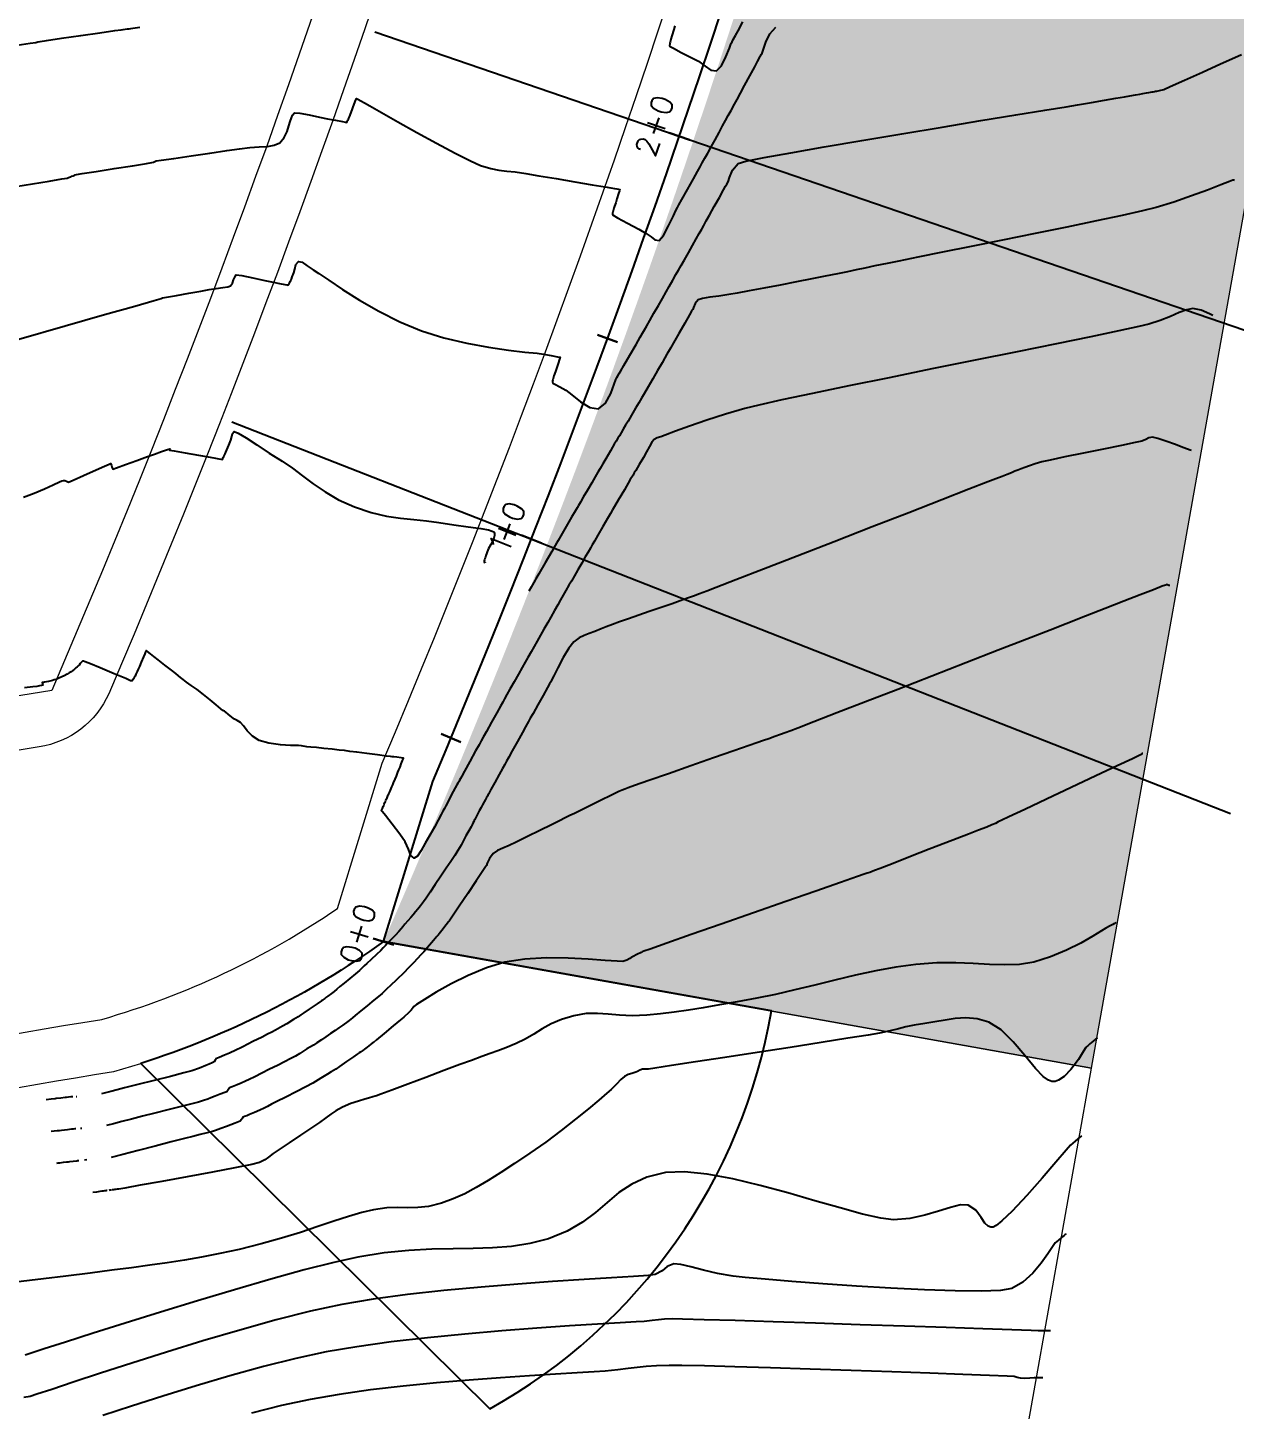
# Model space of a CAD drawing. Header units: millimetres. Extents: x 340454 to 342791, y 6993867 to 6995092.
# Drawn here: x 341998.9 to 342055.2, y 6994345.8 to 6994410.2 of the extents above; entities that cross this region are included whole.
import ezdxf

# ---------------------------------------------------------------- set-up
doc = ezdxf.new("R2010")
doc.units = ezdxf.units.MM
doc.header["$LTSCALE"] = 10
doc.linetypes.add('DASHDOT', pattern=[25.4, 12.7, -6.35, 0, -6.35])
doc.layers.add('_1 TXT_Estaca', color=4, linetype='Continuous', lineweight=30)
for name, color, linetype in [('Alinhamento', 7, 'Continuous'), ('T-HM-CURVA_INTERMEDIARIA', 45, 'Continuous'), ('T-HM-CURVA_MESTRA', 20, 'Continuous'), ('U-SC-SECAO_TIPO', 251, 'Continuous'), ('URB-Calçadas', 2, 'Continuous'), ('URB-Quadras', 3, 'Continuous')]:
    doc.layers.add(name, color=color, linetype=linetype)
doc.styles.add('Padrao', font='romans.shx', dxfattribs={"height": 1.5})

msp = doc.modelspace()

# ---------------------------------------------------------------- hatches: boundary and pattern name
at = {"lineweight": 20, "true_color": 0xfeeab9, "transparency": 33554518}
msp.add_hatch(color=254, dxfattribs=at).paths.add_polyline_path([(342119.159, 6994595.596), (342116.405, 6994600.719), (342115.526, 6994606.747), (342114.078, 6994622.168), (342111.537, 6994629.785), (342111.937, 6994638.612), (342110.22, 6994640.731), (342109.395, 6994645.913), (342105.489, 6994649.745), (342102.922, 6994655.377), (342098.078, 6994662.845), (342096.429, 6994677.718), (342097.194, 6994681.316), (342096.663, 6994685.441), (342098.361, 6994694.551), (342074.759, 6994718.153), (342070.902, 6994715.191, 0.018566), (342058.078, 6994636.195, 0.019313), (342051.792, 6994564.842, -0.000141), (342050.049, 6994525.137, -0.0035), (342048.827, 6994509.216, -0.002554), (342047.698, 6994496.488, -0.003076), (342046.981, 6994490.915), (342046.899, 6994471.038, -0.058975), (342015.5, 6994367.645), (342048.507, 6994361.761), (342062.35, 6994439.415), (342094.824, 6994434.95)])

# ---------------------------------------------------------------- linework, layer by layer
at = {"layer": '_1 TXT_Estaca', "color": 7, "linetype": 'Continuous', "lineweight": 30}
for p, q in [((342029.76, 6994405.009), (342028.814, 6994405.334)), ((342026.41, 6994395.576), (342025.471, 6994395.921)), ((342022.857, 6994386.217), (342021.926, 6994386.582)), ((342019.102, 6994376.937), (342018.179, 6994377.322)), ((342015.975, 6994367.499), (342015.02, 6994367.792))]:
    msp.add_line(p, q, dxfattribs=at)
at = {"layer": 'Alinhamento', "color": 1, "linetype": 'Continuous', "lineweight": -3, "flags": 128}
msp.add_lwpolyline([(342015.498, 6994367.645), (342017.793, 6994375.112, 0.055302), (342046.899, 6994472.8), (342046.869, 6994491.561, 0.001427), (342047.224, 6994494.157, 0.140946), (342047.449, 6994494.937, 0.074236), (342047.385, 6994495.366, 0.025997), (342051.128, 6994542.939, -0.045635), (342069.402, 6994708.821, 0.158515), (342070.754, 6994715.174, -0.001403), (342072.003, 6994720.875)], format="xyb", dxfattribs=at)
at = {"layer": 'T-HM-CURVA_INTERMEDIARIA', "color": 45, "linetype": 'Continuous', "lineweight": -3, "flags": 128}
for points, elevation in [([(342029.085, 6994410.32), (342029.035, 6994410.152), (342028.945, 6994409.855), (342028.896, 6994409.693), (342028.877, 6994409.628), (342028.861, 6994409.566), (342028.848, 6994409.509), (342028.838, 6994409.46), (342028.831, 6994409.406), (342028.861, 6994409.354), (342029.016, 6994409.272), (342029.38, 6994409.082), (342029.814, 6994408.856), (342030.178, 6994408.666), (342030.499, 6994408.446), (342030.759, 6994408.257), (342031.023, 6994408.226), (342031.248, 6994408.455), (342031.463, 6994408.875), (342031.626, 6994409.281), (342031.694, 6994409.47), (342031.722, 6994409.522), (342031.75, 6994409.573), (342031.805, 6994409.677), (342031.904, 6994409.863), (342032.027, 6994410.093), (342032.246, 6994410.503)], 704), ([(341998.364, 6994402.827), (341999.139, 6994402.956), (341999.912, 6994403.085), (342000.508, 6994403.184), (342000.752, 6994403.225), (342000.808, 6994403.246), (342000.862, 6994403.269), (342000.917, 6994403.29), (342000.971, 6994403.311), (342001.024, 6994403.332), (342001.077, 6994403.353), (342001.128, 6994403.374), (342001.181, 6994403.394), (342001.447, 6994403.437), (342002.1, 6994403.539), (342002.945, 6994403.671), (342003.791, 6994403.803), (342004.441, 6994403.904), (342004.703, 6994403.945), (342004.771, 6994403.971), (342004.838, 6994403.997), (342004.903, 6994404.022), (342005.134, 6994404.056), (342005.724, 6994404.144), (342006.529, 6994404.263), (342007.403, 6994404.393), (342008.2, 6994404.511), (342008.777, 6994404.596), (342009.259, 6994404.648), (342009.698, 6994404.674), (342010.084, 6994404.702), (342010.407, 6994404.76), (342010.657, 6994404.874), (342010.87, 6994405.111), (342011.003, 6994405.396), (342011.085, 6994405.667), (342011.15, 6994405.86), (342011.209, 6994406.027), (342011.254, 6994406.165), (342011.348, 6994406.261), (342011.596, 6994406.257), (342012.03, 6994406.174), (342012.507, 6994406.066), (342012.884, 6994405.985), (342013.265, 6994405.918), (342013.585, 6994405.862), (342013.721, 6994405.838), (342013.772, 6994405.823), (342013.808, 6994405.863), (342013.839, 6994405.921), (342013.861, 6994405.967), (342013.885, 6994406.024), (342013.907, 6994406.077), (342013.985, 6994406.285), (342014.129, 6994406.668), (342014.208, 6994406.877), (342014.232, 6994406.941), (342014.295, 6994406.909), (342014.44, 6994406.831), (342014.613, 6994406.737), (342014.858, 6994406.598), (342015.406, 6994406.285), (342016.167, 6994405.853), (342017.052, 6994405.357), (342017.97, 6994404.85), (342018.831, 6994404.388), (342019.547, 6994404.024), (342020.026, 6994403.814), (342020.495, 6994403.673), (342020.88, 6994403.597), (342021.24, 6994403.554), (342021.637, 6994403.513), (342022.13, 6994403.442), (342022.74, 6994403.337), (342023.549, 6994403.199), (342024.422, 6994403.051), (342025.227, 6994402.915), (342025.828, 6994402.813), (342026.093, 6994402.769), (342026.26, 6994402.74), (342026.371, 6994402.721), (342026.456, 6994402.708), (342026.519, 6994402.696), (342026.498, 6994402.629), (342026.457, 6994402.502), (342026.378, 6994402.256), (342026.32, 6994402.076), (342026.271, 6994401.922), (342026.241, 6994401.828), (342026.221, 6994401.763), (342026.203, 6994401.701), (342026.189, 6994401.645), (342026.178, 6994401.596), (342026.17, 6994401.539), (342026.197, 6994401.49), (342026.403, 6994401.377), (342026.873, 6994401.121), (342027.392, 6994400.838), (342027.745, 6994400.646), (342027.971, 6994400.485), (342028.153, 6994400.348), (342028.34, 6994400.322), (342028.542, 6994400.551), (342028.79, 6994401.005), (342029.009, 6994401.467), (342029.127, 6994401.72), (342029.199, 6994401.848), (342029.27, 6994401.977), (342029.408, 6994402.224), (342029.667, 6994402.689), (342029.945, 6994403.187), (342030.137, 6994403.532), (342030.26, 6994403.755), (342030.357, 6994403.932), (342030.48, 6994404.155), (342030.612, 6994404.394), (342030.772, 6994404.685), (342030.952, 6994405.01), (342031.139, 6994405.35), (342031.305, 6994405.655), (342031.441, 6994405.905), (342031.567, 6994406.135), (342031.7, 6994406.381), (342031.855, 6994406.665), (342031.979, 6994406.89), (342032.133, 6994407.175), (342032.328, 6994407.535), (342032.576, 6994407.995), (342032.803, 6994408.416), (342032.936, 6994408.663), (342033.056, 6994408.887), (342033.12, 6994409.005), (342033.144, 6994409.05), (342033.168, 6994409.094), (342033.208, 6994409.237), (342033.32, 6994409.563), (342033.511, 6994409.944), (342033.786, 6994410.253)], 703), ([(341998.413, 6994409.423), (341999.024, 6994409.511), (341999.286, 6994409.55), (341999.39, 6994409.573), (341999.494, 6994409.597), (341999.791, 6994409.641), (342000.488, 6994409.741), (342001.385, 6994409.87), (342002.28, 6994409.998), (342002.975, 6994410.098), (342003.267, 6994410.139), (342003.362, 6994410.152), (342003.455, 6994410.164), (342003.547, 6994410.176), (342003.636, 6994410.188), (342003.723, 6994410.199), (342003.81, 6994410.211), (342004.131, 6994410.257)], 704), ([(341998.492, 6994395.725), (342000.659, 6994396.341), (342002.49, 6994396.862), (342003.902, 6994397.263), (342004.812, 6994397.522), (342005.134, 6994397.614), (342005.201, 6994397.642), (342005.387, 6994397.675), (342005.841, 6994397.756), (342006.42, 6994397.859), (342006.979, 6994397.958), (342007.374, 6994398.028), (342007.703, 6994398.079), (342008.003, 6994398.12), (342008.237, 6994398.159), (342008.369, 6994398.204), (342008.459, 6994398.335), (342008.512, 6994398.478), (342008.564, 6994398.616), (342008.634, 6994398.715), (342008.889, 6994398.683), (342009.407, 6994398.578), (342009.965, 6994398.457), (342010.346, 6994398.375), (342010.643, 6994398.317), (342010.892, 6994398.269), (342010.999, 6994398.249), (342011.051, 6994398.234), (342011.086, 6994398.273), (342011.12, 6994398.333), (342011.152, 6994398.401), (342011.177, 6994398.458), (342011.203, 6994398.519), (342011.243, 6994398.621), (342011.317, 6994398.807), (342011.357, 6994398.986), (342011.414, 6994399.205), (342011.529, 6994399.343), (342011.711, 6994399.304), (342011.942, 6994399.141), (342012.224, 6994398.95), (342012.476, 6994398.783), (342012.942, 6994398.463), (342013.588, 6994398.033), (342014.379, 6994397.539), (342015.279, 6994397.024), (342016.253, 6994396.533), (342017.266, 6994396.11), (342018.312, 6994395.78), (342019.374, 6994395.526), (342020.394, 6994395.339), (342021.318, 6994395.207), (342022.09, 6994395.118), (342022.654, 6994395.061), (342022.953, 6994395.026), (342023.31, 6994394.959), (342023.61, 6994394.902), (342023.737, 6994394.875), (342023.707, 6994394.786), (342023.637, 6994394.582), (342023.511, 6994394.213), (342023.443, 6994394.012), (342023.422, 6994393.947), (342023.403, 6994393.886), (342023.388, 6994393.83), (342023.376, 6994393.781), (342023.368, 6994393.73), (342023.389, 6994393.676), (342023.488, 6994393.621), (342023.721, 6994393.492), (342023.998, 6994393.337), (342024.281, 6994393.119), (342024.676, 6994392.797), (342025.111, 6994392.528), (342025.515, 6994392.468), (342025.842, 6994392.731), (342026.09, 6994393.186), (342026.252, 6994393.626), (342026.321, 6994393.842), (342026.372, 6994393.929), (342026.423, 6994394.015), (342026.483, 6994394.119), (342026.56, 6994394.251), (342026.703, 6994394.498), (342026.979, 6994394.973), (342027.272, 6994395.478), (342027.465, 6994395.81), (342027.575, 6994396.002), (342027.663, 6994396.155), (342027.773, 6994396.348), (342027.914, 6994396.592), (342028.105, 6994396.925), (342028.312, 6994397.285), (342028.499, 6994397.61), (342028.675, 6994397.92), (342028.814, 6994398.166), (342028.99, 6994398.475), (342029.132, 6994398.725), (342029.251, 6994398.933), (342029.373, 6994399.147), (342029.526, 6994399.417), (342029.712, 6994399.748), (342029.903, 6994400.088), (342030.077, 6994400.398), (342030.213, 6994400.641), (342030.332, 6994400.851), (342030.427, 6994401.019), (342030.545, 6994401.23), (342030.692, 6994401.493), (342030.916, 6994401.895), (342031.156, 6994402.328), (342031.353, 6994402.683), (342031.446, 6994402.849), (342031.501, 6994402.949), (342031.557, 6994403.048), (342031.623, 6994403.248), (342031.773, 6994403.599), (342032.031, 6994403.91), (342032.389, 6994404.009), (342033.24, 6994404.179), (342034.487, 6994404.407), (342036.036, 6994404.679), (342037.791, 6994404.978), (342039.658, 6994405.292), (342041.54, 6994405.604), (342043.343, 6994405.902), (342044.972, 6994406.169), (342046.33, 6994406.391), (342047.323, 6994406.553), (342047.856, 6994406.642), (342048.499, 6994406.753), (342049.104, 6994406.857), (342049.631, 6994406.948), (342050.041, 6994407.019), (342050.294, 6994407.063), (342050.547, 6994407.107), (342050.757, 6994407.143), (342050.899, 6994407.167), (342051.062, 6994407.195), (342051.174, 6994407.215), (342051.259, 6994407.229), (342051.33, 6994407.242), (342051.38, 6994407.25), (342051.431, 6994407.259), (342051.488, 6994407.27), (342051.55, 6994407.283), (342051.666, 6994407.305), (342051.87, 6994407.359), (342052.176, 6994407.491), (342052.838, 6994407.786), (342053.678, 6994408.165), (342054.52, 6994408.545), (342055.186, 6994408.847), (342055.497, 6994408.987)], 702), ([(342055.172, 6994403.108), (342055.163, 6994403.112), (342055.125, 6994403.126), (342055.096, 6994403.134), (342054.94, 6994403.071), (342054.524, 6994402.905), (342053.909, 6994402.667), (342053.16, 6994402.391), (342052.34, 6994402.11), (342051.512, 6994401.858), (342050.883, 6994401.7), (342049.93, 6994401.486), (342048.728, 6994401.228), (342047.35, 6994400.94), (342045.869, 6994400.636), (342044.36, 6994400.33), (342042.897, 6994400.036), (342041.552, 6994399.767), (342040.401, 6994399.537), (342039.516, 6994399.36), (342038.972, 6994399.249), (342038.402, 6994399.13), (342037.939, 6994399.032), (342037.53, 6994398.945), (342037.12, 6994398.859), (342036.656, 6994398.764), (342036.086, 6994398.649), (342035.467, 6994398.527), (342034.747, 6994398.388), (342033.983, 6994398.242), (342033.23, 6994398.1), (342032.544, 6994397.971), (342031.983, 6994397.866), (342031.601, 6994397.796), (342031.13, 6994397.725), (342030.704, 6994397.672), (342030.367, 6994397.619), (342030.162, 6994397.548), (342030.025, 6994397.384), (342029.943, 6994397.201), (342029.912, 6994397.108), (342029.887, 6994397.064), (342029.862, 6994397.02), (342029.767, 6994396.855), (342029.545, 6994396.467), (342029.27, 6994395.989), (342029.022, 6994395.555), (342028.876, 6994395.301), (342028.783, 6994395.14), (342028.709, 6994395.013), (342028.615, 6994394.852), (342028.48, 6994394.619), (342028.277, 6994394.267), (342028.046, 6994393.87), (342027.832, 6994393.5), (342027.662, 6994393.209), (342027.523, 6994392.972), (342027.393, 6994392.75), (342027.251, 6994392.507), (342027.056, 6994392.176), (342026.897, 6994391.904), (342026.78, 6994391.706), (342026.677, 6994391.53), (342026.573, 6994391.353), (342026.495, 6994391.222), (342026.428, 6994391.109), (342026.344, 6994390.967), (342026.257, 6994390.82), (342026.179, 6994390.687), (342026.082, 6994390.522), (342025.972, 6994390.337), (342025.861, 6994390.149), (342025.724, 6994389.917), (342025.596, 6994389.698), (342025.493, 6994389.522), (342025.364, 6994389.301), (342025.204, 6994389.028), (342025.001, 6994388.682), (342024.807, 6994388.352), (342024.676, 6994388.128), (342024.588, 6994387.976), (342024.518, 6994387.856), (342024.43, 6994387.704), (342024.267, 6994387.424), (342024.01, 6994386.983), (342023.765, 6994386.562), (342023.636, 6994386.339), (342023.568, 6994386.221), (342023.5, 6994386.103), (342023.339, 6994385.825), (342023.035, 6994385.296), (342022.738, 6994384.783), (342022.604, 6994384.55), (342022.573, 6994384.495), (342022.51, 6994384.385), (342022.383, 6994384.163), (342022.278, 6994383.98)], 701), ([(341998.72, 6994388.361), (341999.214, 6994388.55), (341999.691, 6994388.752), (342000.099, 6994388.936), (342000.387, 6994389.071), (342000.504, 6994389.125), (342000.572, 6994389.133), (342000.64, 6994389.134), (342000.717, 6994389.097), (342000.805, 6994389.062), (342001.026, 6994389.152), (342001.517, 6994389.367), (342002.095, 6994389.624), (342002.497, 6994389.803), (342002.702, 6994389.894), (342002.77, 6994389.925), (342002.779, 6994389.928), (342002.782, 6994389.923), (342002.79, 6994389.899), (342002.795, 6994389.881), (342002.813, 6994389.83), (342002.832, 6994389.778), (342002.853, 6994389.722), (342002.876, 6994389.664), (342003.049, 6994389.725), (342003.472, 6994389.877), (342004.002, 6994390.067), (342004.5, 6994390.245), (342004.823, 6994390.361), (342005.148, 6994390.478), (342005.42, 6994390.576), (342005.535, 6994390.616), (342005.52, 6994390.552), (342005.736, 6994390.513), (342006.253, 6994390.422), (342006.877, 6994390.313), (342007.413, 6994390.22), (342007.667, 6994390.175), (342007.819, 6994390.148), (342007.913, 6994390.13), (342007.969, 6994390.116), (342008.004, 6994390.162), (342008.029, 6994390.206), (342008.056, 6994390.258), (342008.085, 6994390.318), (342008.112, 6994390.379), (342008.145, 6994390.455), (342008.189, 6994390.563), (342008.282, 6994390.787), (342008.373, 6994391.008), (342008.423, 6994391.184), (342008.46, 6994391.33), (342008.54, 6994391.412), (342008.723, 6994391.342), (342009.092, 6994391.12), (342009.593, 6994390.794), (342010.171, 6994390.414), (342010.771, 6994390.03), (342011.251, 6994389.702), (342011.726, 6994389.345), (342012.223, 6994388.973), (342012.773, 6994388.599), (342013.406, 6994388.238), (342014.15, 6994387.903), (342014.924, 6994387.644), (342015.632, 6994387.479), (342016.288, 6994387.38), (342016.905, 6994387.316), (342017.496, 6994387.257), (342018.073, 6994387.175), (342018.772, 6994387.065), (342019.447, 6994386.979), (342020.031, 6994386.9), (342020.388, 6994386.834), (342020.57, 6994386.778), (342020.641, 6994386.735), (342020.661, 6994386.712), (342020.677, 6994386.669), (342020.679, 6994386.567), (342020.623, 6994386.388), (342020.497, 6994386.151), (342020.387, 6994385.961), (342020.33, 6994385.806), (342020.295, 6994385.711), (342020.269, 6994385.636), (342020.246, 6994385.568), (342020.225, 6994385.5), (342020.209, 6994385.442), (342020.197, 6994385.393), (342020.191, 6994385.332), (342020.238, 6994385.306), (342020.242, 6994385.304)], 701), ([(342053.156, 6994390.526), (342053.105, 6994390.544), (342052.981, 6994390.589), (342052.757, 6994390.674), (342052.413, 6994390.804), (342051.969, 6994390.968), (342051.588, 6994391.096), (342051.353, 6994391.147), (342051.172, 6994391.114), (342051.03, 6994391.042), (342050.847, 6994390.967), (342050.54, 6994390.899), (342049.9, 6994390.767), (342049.055, 6994390.596), (342048.133, 6994390.409), (342047.263, 6994390.23), (342046.572, 6994390.085), (342046.188, 6994389.998), (342045.881, 6994389.906), (342045.615, 6994389.816), (342045.393, 6994389.735), (342045.22, 6994389.671), (342045.061, 6994389.611), (342044.935, 6994389.561), (342044.777, 6994389.498), (342044.571, 6994389.418), (342044.331, 6994389.325), (342044.037, 6994389.211), (342043.662, 6994389.065), (342042.789, 6994388.725), (342041.527, 6994388.234), (342039.986, 6994387.634), (342038.275, 6994386.968), (342036.503, 6994386.279), (342034.781, 6994385.61), (342033.218, 6994385.002), (342031.922, 6994384.499), (342031.004, 6994384.144), (342030.574, 6994383.978), (342030.223, 6994383.847), (342029.949, 6994383.748), (342029.674, 6994383.65), (342029.322, 6994383.525), (342028.952, 6994383.394), (342028.633, 6994383.283), (342028.299, 6994383.168), (342027.883, 6994383.023), (342027.397, 6994382.854), (342026.924, 6994382.691), (342026.502, 6994382.544), (342026.168, 6994382.424), (342025.871, 6994382.314), (342025.637, 6994382.222), (342025.345, 6994382.097), (342025.089, 6994381.999), (342024.85, 6994381.916), (342024.615, 6994381.803), (342024.371, 6994381.618), (342024.139, 6994381.319), (342023.877, 6994380.878), (342023.628, 6994380.41), (342023.438, 6994380.03), (342023.351, 6994379.854), (342023.295, 6994379.755), (342023.24, 6994379.656), (342023.143, 6994379.483), (342022.937, 6994379.116), (342022.689, 6994378.674), (342022.468, 6994378.279), (342022.34, 6994378.051), (342022.261, 6994377.909), (342022.198, 6994377.796), (342022.119, 6994377.654), (342021.974, 6994377.393), (342021.741, 6994376.973), (342021.501, 6994376.542), (342021.337, 6994376.247), (342021.232, 6994376.055), (342021.148, 6994375.904), (342021.043, 6994375.712), (342020.891, 6994375.437), (342020.685, 6994375.062), (342020.503, 6994374.73), (342020.423, 6994374.585), (342020.387, 6994374.52), (342020.364, 6994374.478), (342020.338, 6994374.431), (342020.299, 6994374.36), (342020.248, 6994374.268), (342020.191, 6994374.165), (342020.114, 6994374.024), (342020.044, 6994373.893), (342019.964, 6994373.742), (342019.883, 6994373.587), (342019.797, 6994373.423), (342019.753, 6994373.338), (342019.727, 6994373.288), (342019.702, 6994373.238), (342019.669, 6994373.172), (342019.631, 6994373.096), (342019.577, 6994372.998), (342019.469, 6994372.803), (342019.34, 6994372.569), (342019.226, 6994372.354), (342019.116, 6994372.143), (342018.968, 6994371.887), (342018.817, 6994371.652), (342018.632, 6994371.381), (342018.414, 6994371.068), (342018.163, 6994370.701), (342017.903, 6994370.311), (342017.668, 6994369.957), (342017.479, 6994369.673), (342017.356, 6994369.495), (342017.218, 6994369.318), (342017.093, 6994369.166), (342016.989, 6994369.033), (342016.884, 6994368.902), (342016.769, 6994368.767), (342016.631, 6994368.609), (342016.495, 6994368.453), (342016.394, 6994368.333), (342016.314, 6994368.237), (342016.21, 6994368.119), (342016.054, 6994367.953), (342015.873, 6994367.765), (342015.703, 6994367.589), (342015.584, 6994367.46), (342015.489, 6994367.357), (342015.367, 6994367.231), (342015.166, 6994367.04), (342014.926, 6994366.818), (342014.725, 6994366.632), (342014.602, 6994366.513), (342014.504, 6994366.417), (342014.378, 6994366.302), (342014.192, 6994366.146), (342013.927, 6994365.93), (342013.659, 6994365.713), (342013.466, 6994365.556), (342013.315, 6994365.43), (342013.193, 6994365.327), (342013.079, 6994365.234), (342012.908, 6994365.105), (342012.812, 6994365.036), (342012.763, 6994364.999), (342012.715, 6994364.962), (342012.661, 6994364.923), (342012.603, 6994364.882), (342012.404, 6994364.747), (342012.035, 6994364.498), (342011.778, 6994364.323), (342011.649, 6994364.233), (342011.52, 6994364.145), (342011.297, 6994364.01), (342010.985, 6994363.823), (342010.788, 6994363.706), (342010.682, 6994363.64), (342010.576, 6994363.575), (342010.466, 6994363.517), (342010.298, 6994363.432), (342010.094, 6994363.328), (342009.836, 6994363.199), (342009.408, 6994362.986), (342008.938, 6994362.751), (342008.554, 6994362.561), (342008.386, 6994362.477), (342008.315, 6994362.447), (342008.243, 6994362.417), (342008.092, 6994362.357), (342007.837, 6994362.254), (342007.688, 6994362.187), (342007.644, 6994362.119), (342007.6, 6994362.05), (342007.506, 6994361.999), (342007.374, 6994361.941), (342007.211, 6994361.872), (342006.917, 6994361.755), (342006.559, 6994361.63), (342006.195, 6994361.529), (342005.563, 6994361.366), (342004.8, 6994361.173), (342004.041, 6994360.982), (342003.421, 6994360.827), (342003.078, 6994360.741), (342002.784, 6994360.665), (342002.544, 6994360.603), (342002.357, 6994360.554)], 699), ([(342052.148, 6994384.235), (342052.141, 6994384.238), (342052.111, 6994384.248), (342052.052, 6994384.269), (342052.002, 6994384.285), (342051.945, 6994384.263), (342051.796, 6994384.204), (342051.386, 6994384.044), (342050.771, 6994383.804), (342050.003, 6994383.504), (342049.137, 6994383.166), (342048.227, 6994382.811), (342047.325, 6994382.459), (342046.57, 6994382.165), (342045.482, 6994381.742), (342044.144, 6994381.221), (342042.64, 6994380.636), (342041.053, 6994380.019), (342039.466, 6994379.402), (342037.965, 6994378.819), (342036.632, 6994378.301), (342035.55, 6994377.881), (342034.805, 6994377.592), (342034.478, 6994377.466), (342034.216, 6994377.369), (342034.006, 6994377.293), (342033.742, 6994377.2), (342033.46, 6994377.101), (342033.209, 6994377.013), (342032.895, 6994376.904), (342032.538, 6994376.78), (342031.828, 6994376.532), (342030.885, 6994376.204), (342029.831, 6994375.836), (342028.785, 6994375.471), (342027.869, 6994375.151), (342027.201, 6994374.918), (342026.904, 6994374.813), (342026.749, 6994374.755), (342026.626, 6994374.707), (342026.474, 6994374.642), (342026.309, 6994374.564), (342026.156, 6994374.487), (342025.966, 6994374.391), (342025.768, 6994374.294), (342025.586, 6994374.204), (342025.359, 6994374.093), (342025.121, 6994373.975), (342024.898, 6994373.866), (342024.62, 6994373.729), (342024.395, 6994373.618), (342024.189, 6994373.517), (342023.968, 6994373.408), (342023.697, 6994373.275), (342023.328, 6994373.093), (342022.792, 6994372.829), (342022.206, 6994372.541), (342021.687, 6994372.285), (342021.355, 6994372.122), (342021.054, 6994371.994), (342020.809, 6994371.893), (342020.602, 6994371.751), (342020.439, 6994371.526), (342020.337, 6994371.302), (342020.3, 6994371.195), (342020.253, 6994371.127), (342020.129, 6994370.942), (342019.822, 6994370.483), (342019.424, 6994369.887), (342019.025, 6994369.292), (342018.717, 6994368.832), (342018.592, 6994368.645), (342018.56, 6994368.604), (342018.527, 6994368.564), (342018.416, 6994368.422), (342018.213, 6994368.165), (342018.091, 6994368.011), (342018.038, 6994367.949), (342017.984, 6994367.887), (342017.826, 6994367.702), (342017.55, 6994367.378), (342017.377, 6994367.176), (342017.298, 6994367.092), (342017.217, 6994367.009), (342017.098, 6994366.881), (342016.874, 6994366.642), (342016.638, 6994366.391), (342016.482, 6994366.228), (342016.348, 6994366.101), (342016.212, 6994365.976), (342016.069, 6994365.838), (342015.854, 6994365.631), (342015.624, 6994365.411), (342015.432, 6994365.235), (342015.264, 6994365.091), (342015.126, 6994364.982), (342014.954, 6994364.844), (342014.729, 6994364.657), (342014.439, 6994364.415), (342014.181, 6994364.199), (342014.052, 6994364.093), (342013.973, 6994364.033), (342013.894, 6994363.975), (342013.767, 6994363.879), (342013.665, 6994363.801), (342013.597, 6994363.753), (342013.554, 6994363.72), (342013.505, 6994363.685), (342013.421, 6994363.628), (342013.24, 6994363.507), (342013.023, 6994363.36), (342012.811, 6994363.213), (342012.602, 6994363.066), (342012.394, 6994362.927), (342012.227, 6994362.823), (342012.091, 6994362.744), (342011.921, 6994362.643), (342011.744, 6994362.532), (342011.589, 6994362.433), (342011.391, 6994362.316), (342011.17, 6994362.198), (342010.884, 6994362.05), (342010.549, 6994361.881), (342010.185, 6994361.698), (342009.822, 6994361.515), (342009.498, 6994361.352), (342009.236, 6994361.222), (342009.06, 6994361.138), (342008.869, 6994361.053), (342008.681, 6994360.976), (342008.443, 6994360.879), (342008.317, 6994360.826), (342008.287, 6994360.782), (342008.259, 6994360.735), (342008.228, 6994360.693), (342008.195, 6994360.653), (342008.1, 6994360.614), (342007.889, 6994360.533), (342007.643, 6994360.438), (342007.454, 6994360.362), (342007.304, 6994360.302), (342007.111, 6994360.236), (342006.879, 6994360.171), (342006.497, 6994360.073), (342006.003, 6994359.949), (342005.438, 6994359.808), (342004.84, 6994359.656), (342004.269, 6994359.508), (342003.757, 6994359.376), (342003.305, 6994359.259), (342002.914, 6994359.157), (342002.583, 6994359.072)], 698), ([(342050.896, 6994376.416), (342050.885, 6994376.41), (342050.852, 6994376.391), (342050.786, 6994376.352), (342050.699, 6994376.304), (342050.415, 6994376.17), (342049.704, 6994375.835), (342048.706, 6994375.365), (342047.561, 6994374.827), (342046.409, 6994374.285), (342045.39, 6994373.806), (342044.646, 6994373.456), (342044.315, 6994373.3), (342044.151, 6994373.221), (342044.02, 6994373.158), (342043.854, 6994373.083), (342043.615, 6994372.987), (342043.238, 6994372.84), (342042.767, 6994372.658), (342042.242, 6994372.454), (342041.713, 6994372.248), (342040.939, 6994371.947), (342040.07, 6994371.61), (342039.256, 6994371.293), (342038.644, 6994371.055), (342038.383, 6994370.954), (342038.273, 6994370.914), (342038.162, 6994370.874), (342038.043, 6994370.833), (342037.908, 6994370.786), (342037.598, 6994370.678), (342036.806, 6994370.401), (342035.652, 6994369.998), (342034.257, 6994369.511), (342032.743, 6994368.983), (342031.232, 6994368.455), (342029.845, 6994367.971), (342028.703, 6994367.572), (342027.927, 6994367.301), (342027.64, 6994367.201), (342027.56, 6994367.165), (342027.508, 6994367.14), (342027.445, 6994367.109), (342027.367, 6994367.07), (342027.271, 6994367.023), (342027.167, 6994366.972), (342027.107, 6994366.942), (342027.047, 6994366.913), (342026.976, 6994366.867), (342026.833, 6994366.786), (342026.654, 6994366.719), (342026.396, 6994366.728), (342025.832, 6994366.774), (342025.041, 6994366.833), (342024.1, 6994366.879), (342023.088, 6994366.886), (342022.081, 6994366.83), (342021.159, 6994366.684), (342020.297, 6994366.424), (342019.446, 6994366.074), (342018.651, 6994365.68), (342017.956, 6994365.29), (342017.404, 6994364.953), (342017.041, 6994364.715), (342016.909, 6994364.624), (342016.873, 6994364.572), (342016.834, 6994364.518), (342016.782, 6994364.449), (342016.627, 6994364.3), (342016.486, 6994364.167), (342016.442, 6994364.131), (342016.293, 6994364.007), (342015.943, 6994363.715), (342015.525, 6994363.367), (342015.174, 6994363.075), (342015.025, 6994362.951), (342014.976, 6994362.914), (342014.891, 6994362.85), (342014.729, 6994362.727), (342014.615, 6994362.641), (342014.531, 6994362.578), (342014.446, 6994362.516), (342014.358, 6994362.457), (342014.269, 6994362.397), (342014.101, 6994362.282), (342013.777, 6994362.057), (342013.448, 6994361.83), (342013.269, 6994361.709), (342013.163, 6994361.644), (342013.055, 6994361.58), (342012.889, 6994361.473), (342012.581, 6994361.279), (342012.205, 6994361.057), (342011.88, 6994360.882), (342011.429, 6994360.65), (342010.947, 6994360.405), (342010.531, 6994360.196), (342010.276, 6994360.067), (342010.083, 6994359.969), (342009.93, 6994359.891), (342009.735, 6994359.798), (342009.477, 6994359.684), (342009.244, 6994359.587), (342009.12, 6994359.536), (342009.018, 6994359.494), (342008.946, 6994359.464), (342008.919, 6994359.421), (342008.877, 6994359.361), (342008.814, 6994359.287), (342008.587, 6994359.194), (342008.178, 6994359.037), (342007.912, 6994358.936), (342007.788, 6994358.886), (342007.664, 6994358.841), (342007.526, 6994358.804), (342007.276, 6994358.74), (342006.954, 6994358.659), (342006.603, 6994358.57), (342006.217, 6994358.47), (342005.597, 6994358.31), (342004.845, 6994358.116), (342004.062, 6994357.913), (342003.35, 6994357.729), (342002.809, 6994357.589)], 697), ([(342049.633, 6994368.535), (342049.613, 6994368.523), (342049.567, 6994368.496), (342049.489, 6994368.45), (342049.365, 6994368.378), (342049.177, 6994368.275), (342048.965, 6994368.146), (342048.562, 6994367.899), (342048.007, 6994367.581), (342047.338, 6994367.242), (342046.593, 6994366.93), (342045.813, 6994366.692), (342045.139, 6994366.585), (342044.456, 6994366.559), (342043.746, 6994366.584), (342042.993, 6994366.629), (342042.179, 6994366.665), (342041.289, 6994366.661), (342040.305, 6994366.587), (342039.385, 6994366.456), (342038.445, 6994366.282), (342037.494, 6994366.076), (342036.542, 6994365.852), (342035.598, 6994365.621), (342034.669, 6994365.396), (342033.766, 6994365.189), (342032.897, 6994365.013), (342031.98, 6994364.844), (342031.156, 6994364.694), (342030.406, 6994364.563), (342029.711, 6994364.45), (342029.054, 6994364.354), (342028.415, 6994364.276), (342027.776, 6994364.216), (342027.087, 6994364.192), (342026.501, 6994364.221), (342025.976, 6994364.269), (342025.472, 6994364.303), (342024.948, 6994364.289), (342024.363, 6994364.194), (342023.79, 6994364.023), (342023.31, 6994363.813), (342022.889, 6994363.58), (342022.499, 6994363.338), (342022.106, 6994363.104), (342021.679, 6994362.893), (342021.203, 6994362.696), (342020.82, 6994362.551), (342020.467, 6994362.426), (342020.08, 6994362.291), (342019.595, 6994362.114), (342019.059, 6994361.914), (342018.315, 6994361.635), (342017.468, 6994361.319), (342016.625, 6994361.003), (342015.891, 6994360.729), (342015.372, 6994360.535), (342015.174, 6994360.461), (342015.115, 6994360.44), (342015.007, 6994360.41), (342014.8, 6994360.349), (342014.625, 6994360.301), (342014.333, 6994360.219), (342013.973, 6994360.099), (342013.59, 6994359.935), (342013.277, 6994359.762), (342013.044, 6994359.602), (342012.816, 6994359.429), (342012.519, 6994359.218), (342012.138, 6994358.964), (342011.631, 6994358.625), (342011.099, 6994358.269), (342010.64, 6994357.962), (342010.353, 6994357.77), (342010.133, 6994357.606), (342009.96, 6994357.472), (342009.723, 6994357.349), (342009.355, 6994357.261), (342008.573, 6994357.105), (342007.52, 6994356.905), (342006.337, 6994356.687), (342005.168, 6994356.475), (342004.154, 6994356.293), (342003.438, 6994356.165), (342003.161, 6994356.115), (342003.088, 6994356.104), (342003.024, 6994356.094), (342002.969, 6994356.088), (342002.923, 6994356.083), (342002.908, 6994356.082)], 696), ([(342001.007, 6994360.415), (342000.985, 6994360.413), (342000.921, 6994360.406), (342000.806, 6994360.393), (342000.718, 6994360.383), (342000.661, 6994360.377), (342000.451, 6994360.353), (342000.242, 6994360.329), (342000.187, 6994360.322), (342000.01, 6994360.301), (341999.767, 6994360.272)], 699), ([(342001.177, 6994360.434), (342001.196, 6994360.436)], 699), ([(342001.147, 6994358.923), (342001.137, 6994358.922), (342001.104, 6994358.919), (342001.037, 6994358.911), (342000.956, 6994358.902), (342000.859, 6994358.891), (342000.76, 6994358.88), (342000.621, 6994358.864), (342000.483, 6994358.848), (342000.386, 6994358.837), (342000.288, 6994358.825), (342000.15, 6994358.809), (342000.011, 6994358.792)], 698), ([(342001.369, 6994358.948), (342001.43, 6994358.954)], 698), ([(342048.042, 6994358.597), (342048.019, 6994358.578), (342047.964, 6994358.532), (342047.866, 6994358.45), (342047.743, 6994358.347), (342047.63, 6994358.255), (342047.52, 6994358.16), (342047.317, 6994357.924), (342046.846, 6994357.37), (342046.204, 6994356.626), (342045.488, 6994355.821), (342044.796, 6994355.085), (342044.326, 6994354.631), (342044.055, 6994354.414), (342043.925, 6994354.343), (342043.877, 6994354.333), (342043.807, 6994354.337), (342043.685, 6994354.381), (342043.531, 6994354.519), (342043.352, 6994354.784), (342043.106, 6994355.137), (342042.752, 6994355.37), (342042.4, 6994355.375), (342041.935, 6994355.262), (342041.374, 6994355.084), (342040.734, 6994354.892), (342040.03, 6994354.739), (342039.277, 6994354.679), (342038.675, 6994354.753), (342037.827, 6994354.95), (342036.788, 6994355.235), (342035.611, 6994355.575), (342034.349, 6994355.936), (342033.056, 6994356.285), (342031.786, 6994356.589), (342030.591, 6994356.812), (342029.526, 6994356.923), (342028.644, 6994356.887), (342027.776, 6994356.672), (342027.069, 6994356.349), (342026.469, 6994355.948), (342025.922, 6994355.497), (342025.374, 6994355.027), (342024.77, 6994354.568), (342024.058, 6994354.147), (342023.183, 6994353.796), (342022.321, 6994353.575), (342021.459, 6994353.444), (342020.584, 6994353.377), (342019.682, 6994353.35), (342018.739, 6994353.337), (342017.743, 6994353.315), (342016.679, 6994353.258), (342015.533, 6994353.143), (342014.293, 6994352.943), (342013.175, 6994352.696), (342011.801, 6994352.345), (342010.239, 6994351.914), (342008.556, 6994351.427), (342006.82, 6994350.908), (342005.096, 6994350.381), (342003.453, 6994349.869), (342001.957, 6994349.396), (342000.676, 6994348.987), (341999.676, 6994348.665), (341999.025, 6994348.454), (341998.79, 6994348.377)], 694), ([(342001.287, 6994357.432), (342001.276, 6994357.43), (342001.23, 6994357.425), (342001.194, 6994357.421), (342001.031, 6994357.403), (342000.859, 6994357.383), (342000.792, 6994357.376), (342000.724, 6994357.368), (342000.557, 6994357.348), (342000.39, 6994357.328), (342000.318, 6994357.32), (342000.255, 6994357.312)], 697), ([(342001.665, 6994357.473), (342001.561, 6994357.462)], 697), ([(342002.612, 6994356.044), (342002.604, 6994356.043), (342002.568, 6994356.038), (342002.541, 6994356.034), (342002.491, 6994356.028), (342002.436, 6994356.021), (342002.361, 6994356.011), (342002.268, 6994355.998), (342002.121, 6994355.979), (342001.953, 6994355.957)], 696), ([(342002.816, 6994356.07), (342002.814, 6994356.07), (342002.806, 6994356.069), (342002.8, 6994356.068), (342002.736, 6994356.06), (342002.704, 6994356.056)], 696), ([(342002.899, 6994356.081), (342002.899, 6994356.08), (342002.896, 6994356.08), (342002.894, 6994356.08), (342002.841, 6994356.073)], 696), ([(342047.309, 6994354.026), (342047.302, 6994354.019), (342047.276, 6994353.998), (342047.224, 6994353.955), (342047.162, 6994353.902), (342047.086, 6994353.842), (342046.958, 6994353.738), (342046.808, 6994353.606), (342046.683, 6994353.431), (342046.462, 6994353.091), (342046.154, 6994352.657), (342045.766, 6994352.198), (342045.307, 6994351.783), (342044.786, 6994351.481), (342044.263, 6994351.391), (342043.353, 6994351.356), (342042.14, 6994351.369), (342040.71, 6994351.418), (342039.148, 6994351.496), (342037.54, 6994351.593), (342035.971, 6994351.701), (342034.527, 6994351.809), (342033.294, 6994351.91), (342032.355, 6994351.995), (342031.798, 6994352.053), (342031.074, 6994352.178), (342030.408, 6994352.34), (342029.828, 6994352.497), (342029.361, 6994352.606), (342029.035, 6994352.626), (342028.72, 6994352.5), (342028.485, 6994352.306), (342028.168, 6994352.136), (342027.847, 6994352.095), (342027.149, 6994352.044), (342026.132, 6994351.98), (342024.855, 6994351.901), (342023.376, 6994351.804), (342021.755, 6994351.687), (342020.049, 6994351.549), (342018.317, 6994351.387), (342016.619, 6994351.198), (342015.012, 6994350.982), (342013.556, 6994350.734), (342012.101, 6994350.419), (342010.498, 6994350.015), (342008.805, 6994349.548), (342007.081, 6994349.042), (342005.383, 6994348.521), (342003.771, 6994348.01), (342002.303, 6994347.533), (342001.037, 6994347.115), (342000.031, 6994346.78), (341999.344, 6994346.552), (341999.033, 6994346.457), (341998.728, 6994346.403)], 693), ([(342046.586, 6994349.514), (342046.571, 6994349.513), (342046.524, 6994349.512), (342046.435, 6994349.51), (342046.343, 6994349.507), (342046.246, 6994349.505), (342046.169, 6994349.504), (342046.114, 6994349.502), (342046.067, 6994349.502), (342046.017, 6994349.514), (342045.693, 6994349.525), (342044.795, 6994349.556), (342043.437, 6994349.603), (342041.73, 6994349.661), (342039.787, 6994349.727), (342037.719, 6994349.796), (342035.639, 6994349.865), (342033.659, 6994349.93), (342031.891, 6994349.986), (342030.446, 6994350.03), (342029.438, 6994350.058), (342028.978, 6994350.065), (342028.601, 6994350.047), (342028.309, 6994350.02), (342028.016, 6994349.986), (342027.641, 6994349.947), (342027.272, 6994349.923), (342026.529, 6994349.88), (342025.472, 6994349.817), (342024.16, 6994349.735), (342022.652, 6994349.631), (342021.008, 6994349.505), (342019.286, 6994349.357), (342017.547, 6994349.186), (342015.85, 6994348.991), (342014.254, 6994348.771), (342012.819, 6994348.525), (342011.415, 6994348.222), (342009.907, 6994347.844), (342008.34, 6994347.411), (342006.762, 6994346.945), (342005.217, 6994346.466), (342003.754, 6994345.998), (342002.418, 6994345.56)], 692), ([(342046.235, 6994347.322), (342046.207, 6994347.322), (342046.144, 6994347.32), (342046.028, 6994347.318), (342045.836, 6994347.314), (342045.621, 6994347.305), (342045.381, 6994347.296), (342045.196, 6994347.3), (342045.043, 6994347.338), (342044.889, 6994347.379), (342044.571, 6994347.394), (342043.745, 6994347.427), (342042.509, 6994347.474), (342040.958, 6994347.531), (342039.19, 6994347.594), (342037.301, 6994347.66), (342035.387, 6994347.725), (342033.544, 6994347.785), (342031.869, 6994347.836), (342030.458, 6994347.874), (342029.408, 6994347.897), (342028.816, 6994347.899), (342028.225, 6994347.875), (342027.746, 6994347.841), (342027.322, 6994347.799), (342026.898, 6994347.75), (342026.419, 6994347.694), (342025.83, 6994347.635), (342025.318, 6994347.598), (342024.531, 6994347.55), (342023.512, 6994347.49), (342022.304, 6994347.415), (342020.948, 6994347.324), (342019.486, 6994347.215), (342017.962, 6994347.085), (342016.417, 6994346.932), (342014.894, 6994346.755), (342013.435, 6994346.55), (342012.081, 6994346.317), (342010.749, 6994346.03), (342009.347, 6994345.678)], 691)]:
    msp.add_lwpolyline(points, dxfattribs=dict(at, elevation=elevation))
at = {"layer": 'T-HM-CURVA_MESTRA', "color": 20, "linetype": 'Continuous', "lineweight": -3, "flags": 128}
for points, elevation in [([(342054.164, 6994396.817), (342054.121, 6994396.834), (342054.026, 6994396.879), (342053.863, 6994396.963), (342053.607, 6994397.074), (342053.224, 6994397.141), (342052.941, 6994397.089), (342052.591, 6994396.958), (342052.179, 6994396.78), (342051.707, 6994396.587), (342051.179, 6994396.412), (342050.709, 6994396.303), (342049.779, 6994396.105), (342048.47, 6994395.835), (342046.863, 6994395.507), (342045.039, 6994395.136), (342043.079, 6994394.739), (342041.064, 6994394.33), (342039.074, 6994393.925), (342037.19, 6994393.539), (342035.494, 6994393.187), (342034.066, 6994392.886), (342032.986, 6994392.649), (342032.336, 6994392.493), (342031.442, 6994392.231), (342030.566, 6994391.947), (342029.767, 6994391.67), (342029.104, 6994391.428), (342028.635, 6994391.252), (342028.419, 6994391.17), (342028.25, 6994391.124), (342028.107, 6994391.048), (342028.004, 6994390.915), (342027.897, 6994390.713), (342027.764, 6994390.468), (342027.611, 6994390.207), (342027.42, 6994389.884), (342027.257, 6994389.606), (342027.184, 6994389.483), (342027.156, 6994389.436), (342027.129, 6994389.389), (342027.003, 6994389.175), (342026.729, 6994388.706), (342026.439, 6994388.212), (342026.27, 6994387.923), (342026.174, 6994387.759), (342026.077, 6994387.594), (342025.944, 6994387.364), (342025.723, 6994386.983), (342025.493, 6994386.586), (342025.333, 6994386.311), (342025.226, 6994386.128), (342025.141, 6994385.982), (342025.035, 6994385.799), (342024.905, 6994385.574), (342024.735, 6994385.277), (342024.555, 6994384.966), (342024.4, 6994384.696), (342024.257, 6994384.448), (342024.144, 6994384.252), (342024.001, 6994384.004), (342023.875, 6994383.783), (342023.752, 6994383.567), (342023.621, 6994383.337), (342023.47, 6994383.073), (342023.293, 6994382.764), (342023.152, 6994382.518), (342022.976, 6994382.208), (342022.815, 6994381.926), (342022.661, 6994381.654), (342022.514, 6994381.393), (342022.373, 6994381.144), (342022.224, 6994380.882), (342022.107, 6994380.674), (342021.959, 6994380.412), (342021.79, 6994380.112), (342021.587, 6994379.751), (342021.393, 6994379.405), (342021.252, 6994379.154), (342021.144, 6994378.961), (342021.058, 6994378.808), (342020.95, 6994378.615), (342020.781, 6994378.312), (342020.533, 6994377.865), (342020.293, 6994377.434), (342020.149, 6994377.175), (342020.049, 6994376.997), (342019.95, 6994376.818), (342019.791, 6994376.529), (342019.525, 6994376.046), (342019.269, 6994375.582), (342019.143, 6994375.352), (342019.086, 6994375.248), (342019.039, 6994375.163), (342019.001, 6994375.093), (342018.962, 6994375.024), (342018.92, 6994374.948), (342018.841, 6994374.806), (342018.748, 6994374.635), (342018.626, 6994374.408), (342018.489, 6994374.15), (342018.397, 6994373.974), (342018.333, 6994373.847), (342018.268, 6994373.72), (342018.192, 6994373.574), (342018.052, 6994373.309), (342017.867, 6994372.972), (342017.654, 6994372.609), (342017.445, 6994372.237), (342017.256, 6994371.887), (342017.085, 6994371.629), (342016.927, 6994371.532), (342016.774, 6994371.663), (342016.663, 6994371.96), (342016.504, 6994372.303), (342016.251, 6994372.659), (342015.901, 6994373.122), (342015.59, 6994373.524), (342015.454, 6994373.697), (342015.411, 6994373.734), (342015.424, 6994373.783), (342015.449, 6994373.852), (342015.483, 6994373.94), (342015.506, 6994373.994), (342015.527, 6994374.046), (342015.562, 6994374.125), (342015.587, 6994374.183), (342015.611, 6994374.236), (342015.636, 6994374.294), (342015.663, 6994374.353), (342015.698, 6994374.432), (342015.722, 6994374.483), (342015.748, 6994374.54), (342015.788, 6994374.625), (342015.824, 6994374.704), (342015.86, 6994374.78), (342015.89, 6994374.852), (342015.93, 6994374.948), (342015.97, 6994375.047), (342016.037, 6994375.21), (342016.098, 6994375.362), (342016.172, 6994375.545), (342016.216, 6994375.653), (342016.241, 6994375.716), (342016.267, 6994375.78), (342016.328, 6994375.933), (342016.388, 6994376.083), (342016.415, 6994376.141), (342016.432, 6994376.193), (342016.321, 6994376.212), (342016.113, 6994376.237), (342015.984, 6994376.252), (342015.906, 6994376.262), (342015.827, 6994376.271), (342015.641, 6994376.295), (342015.224, 6994376.349), (342014.716, 6994376.414), (342014.258, 6994376.471), (342013.932, 6994376.512), (342013.678, 6994376.545), (342013.424, 6994376.575), (342013.098, 6994376.612), (342012.721, 6994376.652), (342012.38, 6994376.685), (342012.104, 6994376.711), (342011.919, 6994376.73), (342011.671, 6994376.762), (342011.529, 6994376.781), (342011.454, 6994376.782), (342011.378, 6994376.782), (342011.168, 6994376.789), (342010.701, 6994376.817), (342010.153, 6994376.886), (342009.701, 6994377.016), (342009.391, 6994377.223), (342009.149, 6994377.471), (342008.963, 6994377.7), (342008.823, 6994377.852), (342008.68, 6994377.95), (342008.558, 6994378.019), (342008.433, 6994378.098), (342008.249, 6994378.248), (342008.146, 6994378.339), (342008.079, 6994378.38), (342008.011, 6994378.422), (342007.915, 6994378.501), (342007.698, 6994378.68), (342007.411, 6994378.916), (342007.1, 6994379.163), (342006.803, 6994379.388), (342006.538, 6994379.583), (342006.319, 6994379.741), (342006.163, 6994379.855), (342006.036, 6994379.954), (342005.936, 6994380.033), (342005.81, 6994380.133), (342005.607, 6994380.292), (342005.303, 6994380.531), (342004.998, 6994380.77), (342004.795, 6994380.929), (342004.634, 6994381.057), (342004.5, 6994381.164), (342004.438, 6994381.207), (342004.411, 6994381.153), (342004.391, 6994381.098), (342004.37, 6994381.049), (342004.312, 6994380.916), (342004.206, 6994380.674), (342004.117, 6994380.469), (342004.061, 6994380.341), (342004.016, 6994380.238), (342003.984, 6994380.165), (342003.957, 6994380.107), (342003.915, 6994380.021), (342003.876, 6994379.946), (342003.846, 6994379.893), (342003.819, 6994379.849), (342003.776, 6994379.794), (342003.707, 6994379.805), (342003.48, 6994379.901), (342002.942, 6994380.131), (342002.295, 6994380.402), (342001.836, 6994380.59), (342001.593, 6994380.684), (342001.504, 6994380.714), (342001.486, 6994380.716), (342001.465, 6994380.708), (342001.422, 6994380.673), (342001.362, 6994380.6), (342001.315, 6994380.533), (342001.269, 6994380.491), (342001.222, 6994380.45), (342001.162, 6994380.4), (342001.091, 6994380.342), (342001.016, 6994380.286), (342000.93, 6994380.225), (342000.842, 6994380.168), (342000.745, 6994380.108), (342000.608, 6994380.035), (342000.507, 6994379.983), (342000.442, 6994379.953), (342000.395, 6994379.932), (342000.325, 6994379.905), (342000.231, 6994379.868), (342000.149, 6994379.84), (342000.067, 6994379.814), (341999.876, 6994379.77), (341999.701, 6994379.731), (341999.64, 6994379.725), (341999.588, 6994379.715), (341999.601, 6994379.659), (341999.614, 6994379.603), (341999.547, 6994379.585), (341999.466, 6994379.57), (341999.399, 6994379.552), (341999.332, 6994379.535), (341999.148, 6994379.515), (341998.766, 6994379.475)], 700), ([(342048.774, 6994363.168), (342048.751, 6994363.149), (342048.69, 6994363.098), (342048.576, 6994363.003), (342048.425, 6994362.876), (342048.324, 6994362.791), (342048.277, 6994362.753), (342048.231, 6994362.714), (342048.135, 6994362.546), (342047.892, 6994362.155), (342047.546, 6994361.69), (342047.225, 6994361.363), (342046.971, 6994361.194), (342046.802, 6994361.134), (342046.718, 6994361.125), (342046.648, 6994361.13), (342046.497, 6994361.185), (342046.251, 6994361.361), (342045.889, 6994361.734), (342045.392, 6994362.334), (342044.857, 6994362.973), (342044.296, 6994363.531), (342043.722, 6994363.889), (342043.167, 6994364.044), (342042.646, 6994364.093), (342042.151, 6994364.065), (342041.674, 6994363.992), (342041.204, 6994363.904), (342040.733, 6994363.832), (342040.239, 6994363.76), (342039.851, 6994363.677), (342039.498, 6994363.585), (342039.11, 6994363.486), (342038.62, 6994363.383), (342038.092, 6994363.294), (342037.148, 6994363.143), (342035.897, 6994362.946), (342034.452, 6994362.72), (342032.921, 6994362.483), (342031.415, 6994362.25), (342030.044, 6994362.039), (342028.92, 6994361.867), (342028.151, 6994361.75), (342027.849, 6994361.706), (342027.697, 6994361.709), (342027.566, 6994361.704), (342027.442, 6994361.65), (342027.344, 6994361.596), (342027.258, 6994361.563), (342027.171, 6994361.532), (342027.076, 6994361.506), (342026.91, 6994361.454), (342026.728, 6994361.366), (342026.555, 6994361.216), (342026.361, 6994361.006), (342026.113, 6994360.762), (342025.903, 6994360.579), (342025.539, 6994360.266), (342025.047, 6994359.853), (342024.452, 6994359.368), (342023.781, 6994358.843), (342023.061, 6994358.306), (342022.317, 6994357.787), (342021.61, 6994357.313), (342020.969, 6994356.888), (342020.38, 6994356.511), (342019.824, 6994356.181), (342019.286, 6994355.896), (342018.749, 6994355.654), (342018.197, 6994355.456), (342017.601, 6994355.307), (342017.098, 6994355.252), (342016.638, 6994355.248), (342016.172, 6994355.257), (342015.653, 6994355.238), (342015.031, 6994355.152), (342014.481, 6994355.022), (342013.866, 6994354.84), (342013.186, 6994354.617), (342012.438, 6994354.366), (342011.624, 6994354.097), (342010.74, 6994353.823), (342009.787, 6994353.556), (342008.763, 6994353.306), (342007.861, 6994353.112), (342007.019, 6994352.948), (342006.213, 6994352.806), (342005.417, 6994352.68), (342004.605, 6994352.563), (342003.752, 6994352.449), (342002.832, 6994352.331), (342001.819, 6994352.202), (342000.688, 6994352.056), (341999.643, 6994351.926), (341998.347, 6994351.776)], 695)]:
    msp.add_lwpolyline(points, dxfattribs=dict(at, elevation=elevation))
at = {"layer": 'U-SC-SECAO_TIPO', "color": 251, "linetype": 'DASHDOT', "lineweight": -3}
for points in [[(342015.099, 6994410.038), (342029.287, 6994405.171), (342062.394, 6994393.816)], [(342008.426, 6994391.875), (342022.391, 6994386.4), (342054.976, 6994373.622)]]:
    msp.add_lwpolyline(points, dxfattribs=at)
at = {"layer": 'URB-Calçadas', "lineweight": 0}
msp.add_lwpolyline([(341465.549, 6994408.477, 0.017619), (341608.344, 6994403.976, 0.095454), (341661.137, 6994415.012), (341661.137, 6994415.012), (341661.137, 6994415.012, 0.080859), (341702.01, 6994444.146), (341702.01, 6994444.146, -0.216427), (341713.237, 6994445.318), (341715.159, 6994444.283, -0.070464), (341719.112, 6994441.373), (341762.085, 6994399.264, -0.1217), (341777.729, 6994375.246, 0.346942), (341824.461, 6994337.89), (341885.502, 6994331.862, 0.032652), (341897.249, 6994331.897, 0.063839), (341919.984, 6994336.412, 0.019522), (341947.001, 6994347.519, -0.066321), (342002.369, 6994364.024, 0.079793), (342013.358, 6994369.194), (342015.438, 6994375.96, 0.055249), (342044.396, 6994473.014), (342044.366, 6994491.724, 0.02818), (342048.626, 6994542.987, -0.045751), (342067.037, 6994709.74)], format="xyb", dxfattribs=at)
msp.add_lwpolyline([(342030.871, 6994471.397, -0.054115), (342002.687, 6994379.198, -0.255968), (341999.448, 6994376.721, -0.014786), (341999.448, 6994376.721, 0.065399), (341941.632, 6994359.359, -0.012603), (341924.891, 6994352.202, -0.781596), (341919.797, 6994358.441, 0.092263), (341968.613, 6994489.507, -0.522743), (341978.321, 6994495.258, 0.035962), (342025.291, 6994480.087, -0.399929)], format="xyb", close=True, dxfattribs=at)
at = {"layer": 'URB-Quadras', "color": 252, "lineweight": 0}
for points in [[(342015.495, 6994367.637), (342017.79, 6994375.104, 0.055302), (342046.896, 6994472.792), (342046.866, 6994491.552, 0.02809), (342051.126, 6994542.93, -0.045635), (342069.399, 6994708.813, 2.142686)], [(342000.032, 6994379.351), (342000.032, 6994379.351, 0.066411), (341940.6, 6994361.635, -0.012609), (341923.967, 6994354.524, -0.717736), (341921.512, 6994357.412, 0.092263), (341970.584, 6994489.163, -0.477696), (341977.384, 6994492.94, 0.035962), (342024.695, 6994477.659, -0.399067), (342028.416, 6994471.865, -0.054624), (342000.032, 6994379.351, 0.054458)], [(342048.503, 6994361.753), (342015.495, 6994367.637, -0.08624), (342002.91, 6994361.578, 0.066486), (341948.033, 6994345.242, 0.000965), (341948.033, 6994345.242, -0.019539), (341920.811, 6994334.053, -0.063932), (341897.42, 6994329.403, -0.032775), (341885.301, 6994329.369), (341824.328, 6994335.391, -0.240939), (341824.328, 6994335.391, -0.345548), (341775.325, 6994374.547, 0.121255), (341760.357, 6994397.458), (341715.842, 6994441.08)]]:
    msp.add_lwpolyline(points, format="xyb", dxfattribs=at)
at = {"layer": 'URB-Quadras', "color": 0, "lineweight": 0}
msp.add_lwpolyline([(342069.399, 6994708.813, 0.045635), (342051.126, 6994542.93, -0.025997), (342047.382, 6994495.357, -0.074236), (342047.446, 6994494.929, -0.140946), (342047.222, 6994494.149, -0.001427), (342046.866, 6994491.552), (342046.896, 6994472.792, -0.055302), (342017.79, 6994375.104), (342015.495, 6994367.637), (342048.506, 6994361.753), (342062.35, 6994439.415), (342094.824, 6994434.95), (342120.326, 6994603.299)], format="xyb", dxfattribs=at)
at = {"layer": 'URB-Quadras', "color": 252, "lineweight": 0}
msp.add_lwpolyline([(342045.155, 6994342.956), (342048.506, 6994361.753), (342015.495, 6994367.637, -0.08624), (342002.91, 6994361.578, 0.066486), (341948.033, 6994345.242, -0.019539), (341920.811, 6994334.053), (341900.835, 6994299.568), (341900.871, 6994299.565), (341930.428, 6994303.55), (341973.327, 6994309.154)], format="xyb", close=True, dxfattribs=at)
at = {"layer": 'URB-Quadras', "color": 252}
msp.add_lwpolyline([(342015.5, 6994367.645, -0.078075), (342004.182, 6994361.968), (342020.452, 6994345.874, 0.227505), (342033.58, 6994364.422), (342015.5, 6994367.645, -0.078075)], format="xyb", close=True, dxfattribs=at)

# ---------------------------------------------------------------- texts
at = {"layer": '_1 TXT_Estaca', "color": 1, "linetype": 'Continuous', "lineweight": 30, "char_height": 1, "attachment_point": 7, "style": 'Padrao'}
for s, insert, rotation in [('0', (342028.798, 6994406.057), 71.15231), ('+', (342028.439, 6994405.009), 71.01485), ('2', (342028.14, 6994404.143), 70.90103), ('0', (342021.862, 6994387.106), 68.64645), ('+', (342021.458, 6994386.075), 68.50898), ('1', (342021.279, 6994385.621), 68.44838)]:
    msp.add_mtext(s, dxfattribs=dict(at, insert=insert, rotation=rotation))
at = {"layer": '_1 TXT_Estaca', "color": 4, "linetype": 'Continuous', "lineweight": 30, "insert": (342014.781, 6994367.866), "char_height": 1, "attachment_point": 8, "rotation": 72.91393, "style": 'Padrao'}
msp.add_mtext('{\\C1;0+0}', dxfattribs=at)

doc.saveas('drawing.dxf')
